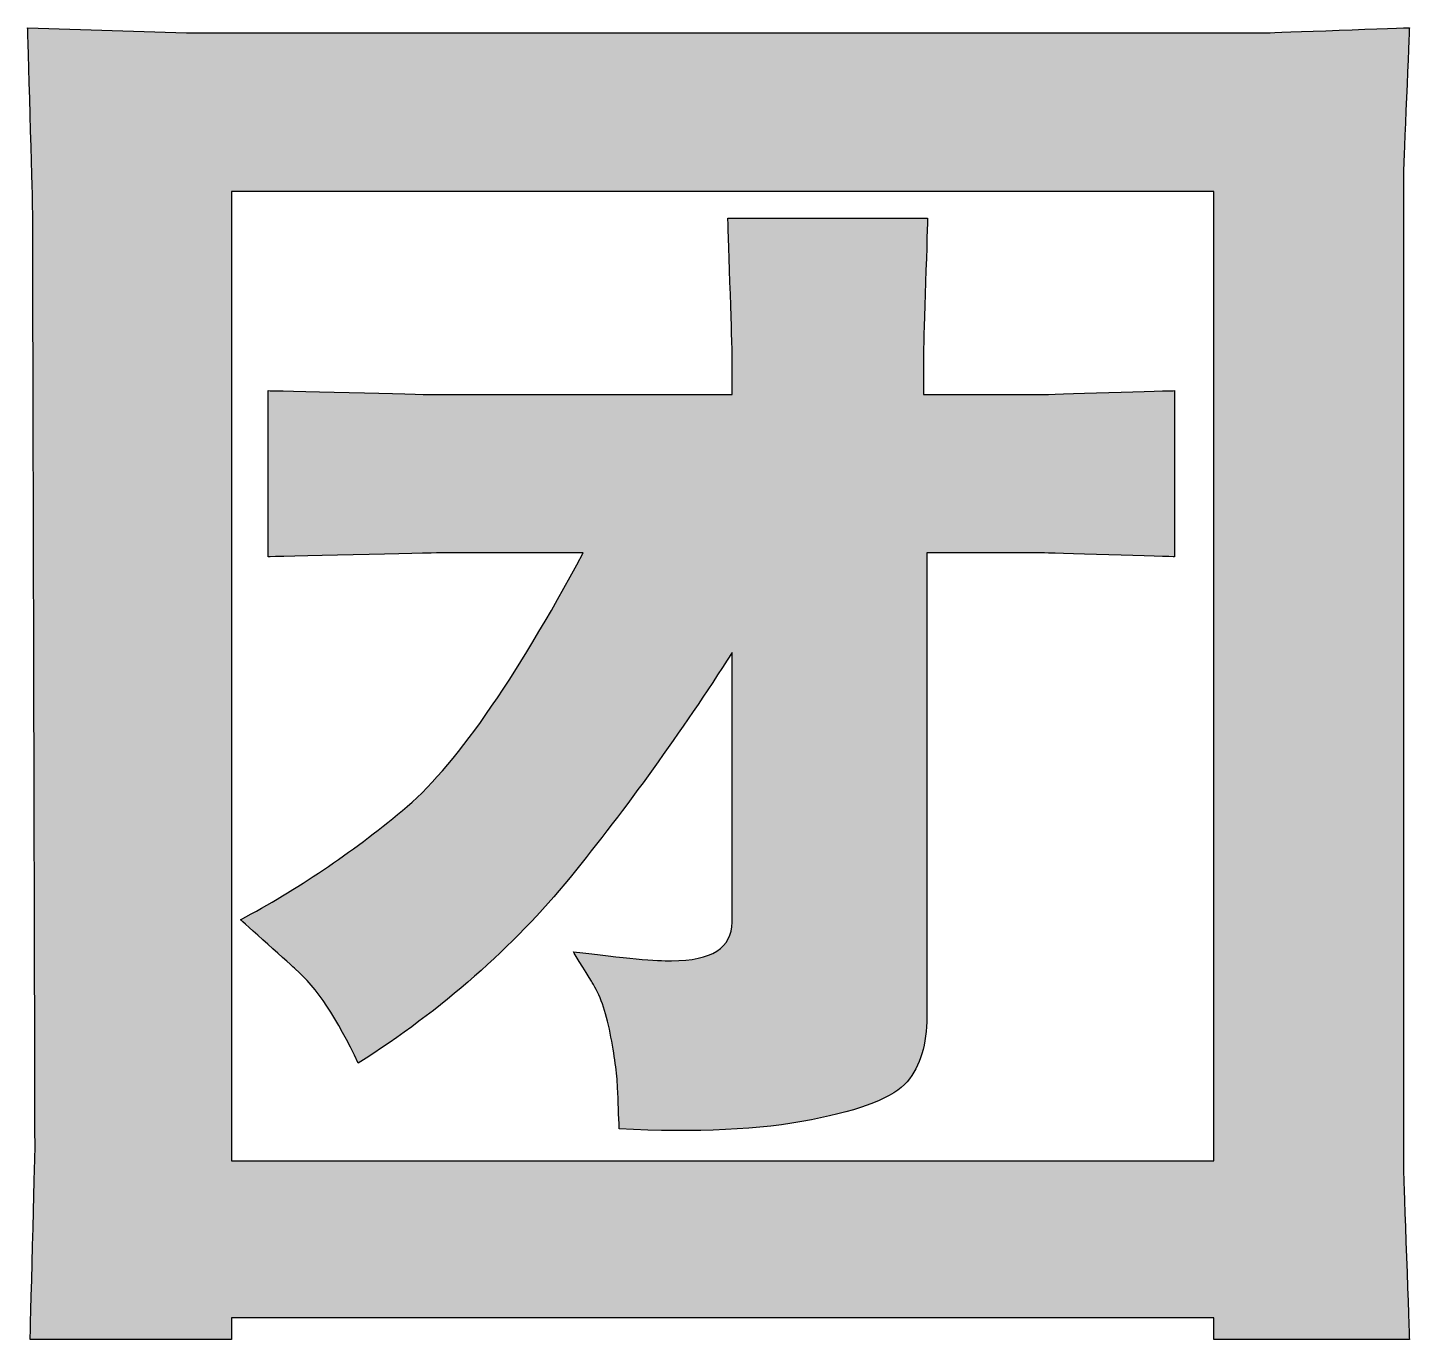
# Model space of a CAD drawing. Header units: millimetres. Extents: x 189 to 1029, y 82 to 676.
# Drawn here: x 942.35 to 948.71, y 107.57 to 113.61 of the extents above; entities that cross this region are included whole.
import ezdxf
from ezdxf.enums import TextEntityAlignment as Align

# ---------------------------------------------------------------- set-up
doc = ezdxf.new("R2010")
doc.units = ezdxf.units.MM
doc.header["$LTSCALE"] = 2
doc.layers.add('1粗实线', color=7, linetype='Continuous', lineweight=35)
doc.layers.add('5标注层', color=3, linetype='Continuous', lineweight=18)
doc.layers.add('6文本', color=2, linetype='Continuous')
doc.layers.add('图框层', color=7, linetype='Continuous')
doc.styles.add('文字', font='isocp.shx', dxfattribs={"bigfont": 'gbcbig.shx'})

# ---------------------------------------------------------------- blocks, each defined once
blk = doc.blocks.new('LOGO')
at = {"layer": '6文本'}
h = blk.add_hatch(color=2, dxfattribs=at)
h.dxf.hatch_style = 1
edge = h.paths.add_edge_path()
edge.add_spline(control_points=[(-38.1582, 10.519), (-38.1582, 10.519), (-38.1527, 8.3333), (-38.1527, 8.3333), (-38.1527, 8.3333)], knot_values=[0.857143, 0.857143, 0.857143, 0.857143, 0.928571, 0.928571, 0.928571, 0.928571, 0.928571], degree=3, periodic=0)
edge.add_spline(control_points=[(-38.1527, 8.3333), (-38.1527, 8.3333), (-38.164, 7.9021), (-38.164, 7.9021), (-38.164, 7.9021)], knot_values=[0.785714, 0.785714, 0.785714, 0.785714, 0.857143, 0.857143, 0.857143, 0.857143, 0.857143], degree=3, periodic=0)
edge.add_spline(control_points=[(-38.164, 7.9021), (-38.164, 7.9021), (-37.7009, 7.9021), (-37.7009, 7.9021), (-37.7009, 7.9021)], knot_values=[0.714286, 0.714286, 0.714286, 0.714286, 0.785714, 0.785714, 0.785714, 0.785714, 0.785714], degree=3, periodic=0)
edge.add_spline(control_points=[(-37.7009, 7.9021), (-37.7009, 7.9021), (-37.7009, 7.9516), (-37.7009, 7.9516), (-37.7009, 7.9516)], knot_values=[0.642857, 0.642857, 0.642857, 0.642857, 0.714286, 0.714286, 0.714286, 0.714286, 0.714286], degree=3, periodic=0)
edge.add_spline(control_points=[(-37.7009, 7.9516), (-37.7009, 7.9516), (-35.4398, 7.9516), (-35.4398, 7.9516), (-35.4398, 7.9516)], knot_values=[0.571429, 0.571429, 0.571429, 0.571429, 0.642857, 0.642857, 0.642857, 0.642857, 0.642857], degree=3, periodic=0)
edge.add_spline(control_points=[(-35.4398, 7.9516), (-35.4398, 7.9516), (-35.4398, 7.9021), (-35.4398, 7.9021), (-35.4398, 7.9021)], knot_values=[0.5, 0.5, 0.5, 0.5, 0.571429, 0.571429, 0.571429, 0.571429, 0.571429], degree=3, periodic=0)
edge.add_spline(control_points=[(-35.4398, 7.9021), (-35.4398, 7.9021), (-34.9899, 7.9021), (-34.9899, 7.9021), (-34.9899, 7.9021)], knot_values=[0.428571, 0.428571, 0.428571, 0.428571, 0.5, 0.5, 0.5, 0.5, 0.5], degree=3, periodic=0)
edge.add_spline(control_points=[(-34.9899, 7.9021), (-34.9899, 7.9021), (-35.0031, 8.2802), (-35.0031, 8.2802), (-35.0031, 8.2802)], knot_values=[0.357143, 0.357143, 0.357143, 0.357143, 0.428571, 0.428571, 0.428571, 0.428571, 0.428571], degree=3, periodic=0)
edge.add_spline(control_points=[(-35.0031, 8.2802), (-35.0031, 8.2802), (-35.0031, 10.5975), (-35.0031, 10.5975), (-35.0031, 10.5975)], knot_values=[0.285714, 0.285714, 0.285714, 0.285714, 0.357143, 0.357143, 0.357143, 0.357143, 0.357143], degree=3, periodic=0)
edge.add_spline(control_points=[(-35.0031, 10.5975), (-35.0031, 10.5975), (-34.9899, 10.9193), (-34.9899, 10.9193)], knot_values=[0.214287, 0.214287, 0.214287, 0.214287, 0.285714, 0.285714, 0.285714, 0.285714], degree=3, periodic=0)
edge.add_spline(control_points=[(-34.9899, 10.9193), (-34.99, 10.9193), (-35.3136, 10.9075), (-35.3136, 10.9075), (-35.3136, 10.9075)], knot_values=[0.142857, 0.142857, 0.142857, 0.142857, 0.214284, 0.214284, 0.214284, 0.214284, 0.214284], degree=3, periodic=0)
edge.add_spline(control_points=[(-35.3136, 10.9075), (-35.3136, 10.9075), (-37.8045, 10.9075), (-37.8045, 10.9075), (-37.8045, 10.9075)], knot_values=[0.071429, 0.071429, 0.071429, 0.071429, 0.142857, 0.142857, 0.142857, 0.142857, 0.142857], degree=3, periodic=0)
edge.add_spline(control_points=[(-37.8045, 10.9075), (-37.8045, 10.9075), (-38.1697, 10.9193), (-38.1697, 10.9193)], knot_values=[0.000001, 0.000001, 0.000001, 0.000001, 0.071429, 0.071429, 0.071429, 0.071429], degree=3, periodic=0)
edge.add_spline(control_points=[(-38.1697, 10.9193), (-38.1697, 10.9193), (-38.1582, 10.519), (-38.1582, 10.519), (-38.1582, 10.519)], knot_values=[0.928571, 0.928571, 0.928571, 0.928571, 0.999999, 0.999999, 0.999999, 0.999999, 0.999999], degree=3, periodic=0)
edge = h.paths.add_edge_path(flags=16)
edge.add_spline(control_points=[(-37.7009, 8.3128), (-37.7009, 8.3128), (-37.7009, 10.5428), (-37.7009, 10.5428), (-37.7009, 10.5428)], knot_values=[0.8, 0.8, 0.8, 0.8, 1, 1, 1, 1, 1], degree=3, periodic=0)
edge.add_spline(control_points=[(-37.7009, 10.5428), (-37.7009, 10.5428), (-35.4398, 10.5428), (-35.4398, 10.5428), (-35.4398, 10.5428)], knot_values=[0.6, 0.6, 0.6, 0.6, 0.8, 0.8, 0.8, 0.8, 0.8], degree=3, periodic=0)
edge.add_spline(control_points=[(-35.4398, 10.5428), (-35.4398, 10.5428), (-35.4398, 8.3128), (-35.4398, 8.3128), (-35.4398, 8.3128)], knot_values=[0.4, 0.4, 0.4, 0.4, 0.6, 0.6, 0.6, 0.6, 0.6], degree=3, periodic=0)
edge.add_spline(control_points=[(-35.4398, 8.3128), (-35.4398, 8.3128), (-37.7009, 8.3128), (-37.7009, 8.3128), (-37.7009, 8.3128)], knot_values=[0.2, 0.2, 0.2, 0.2, 0.4, 0.4, 0.4, 0.4, 0.4], degree=3, periodic=0)
edge = h.paths.add_edge_path(flags=0)
edge.add_spline(control_points=[(-37.616, 10.0844), (-37.616, 10.0844), (-37.616, 10.0844), (-37.2433, 10.0754), (-37.2433, 10.0754)], knot_values=[0.151515, 0.151515, 0.151515, 0.151515, 0.151515, 0.181818, 0.181818, 0.181818, 0.181818], degree=3, periodic=0)
edge.add_spline(control_points=[(-37.2433, 10.0754), (-37.2433, 10.0754), (-37.2433, 10.0754), (-36.5487, 10.0754), (-36.5487, 10.0754)], knot_values=[0.181818, 0.181818, 0.181818, 0.181818, 0.181818, 0.212121, 0.212121, 0.212121, 0.212121], degree=3, periodic=0)
edge.add_spline(control_points=[(-36.5487, 10.0754), (-36.5487, 10.0754), (-36.5487, 10.0754), (-36.5487, 10.1867), (-36.5487, 10.1867)], knot_values=[0.212121, 0.212121, 0.212121, 0.212121, 0.212121, 0.242424, 0.242424, 0.242424, 0.242424], degree=3, periodic=0)
edge.add_spline(control_points=[(-36.5487, 10.1867), (-36.5487, 10.1867), (-36.5487, 10.1867), (-36.5581, 10.4814), (-36.5581, 10.4814)], knot_values=[0.242424, 0.242424, 0.242424, 0.242424, 0.242424, 0.272727, 0.272727, 0.272727, 0.272727], degree=3, periodic=0)
edge.add_spline(control_points=[(-36.5581, 10.4814), (-36.5581, 10.4814), (-36.5581, 10.4814), (-36.0986, 10.4814), (-36.0986, 10.4814)], knot_values=[0.272727, 0.272727, 0.272727, 0.272727, 0.272727, 0.30303, 0.30303, 0.30303, 0.30303], degree=3, periodic=0)
edge.add_spline(control_points=[(-36.0986, 10.4814), (-36.0986, 10.4814), (-36.0986, 10.4814), (-36.1078, 10.1867), (-36.1078, 10.1867)], knot_values=[0.30303, 0.30303, 0.30303, 0.30303, 0.30303, 0.333333, 0.333333, 0.333333, 0.333333], degree=3, periodic=0)
edge.add_spline(control_points=[(-36.1078, 10.1867), (-36.1078, 10.1867), (-36.1078, 10.1867), (-36.1078, 10.0754), (-36.1078, 10.0754)], knot_values=[0.333333, 0.333333, 0.333333, 0.333333, 0.333333, 0.363636, 0.363636, 0.363636, 0.363636], degree=3, periodic=0)
edge.add_spline(control_points=[(-36.1078, 10.0754), (-36.1078, 10.0754), (-36.1078, 10.0754), (-35.8332, 10.0754), (-35.8332, 10.0754)], knot_values=[0.363636, 0.363636, 0.363636, 0.363636, 0.363636, 0.393939, 0.393939, 0.393939, 0.393939], degree=3, periodic=0)
edge.add_spline(control_points=[(-35.8332, 10.0754), (-35.8332, 10.0754), (-35.8332, 10.0754), (-35.5302, 10.0844), (-35.5302, 10.0844)], knot_values=[0.393939, 0.393939, 0.393939, 0.393939, 0.393939, 0.424242, 0.424242, 0.424242, 0.424242], degree=3, periodic=0)
edge.add_spline(control_points=[(-35.5302, 10.0844), (-35.5302, 10.0844), (-35.5302, 10.0844), (-35.5302, 9.7022), (-35.5302, 9.7022)], knot_values=[0.424242, 0.424242, 0.424242, 0.424242, 0.424242, 0.454545, 0.454545, 0.454545, 0.454545], degree=3, periodic=0)
edge.add_spline(control_points=[(-35.5302, 9.7022), (-35.5302, 9.7022), (-35.5302, 9.7022), (-35.8332, 9.7111), (-35.8332, 9.7111)], knot_values=[0.454545, 0.454545, 0.454545, 0.454545, 0.454545, 0.484848, 0.484848, 0.484848, 0.484848], degree=3, periodic=0)
edge.add_spline(control_points=[(-35.8332, 9.7111), (-35.8332, 9.7111), (-35.8332, 9.7111), (-36.1006, 9.7111), (-36.1006, 9.7111)], knot_values=[0.484848, 0.484848, 0.484848, 0.484848, 0.484848, 0.515152, 0.515152, 0.515152, 0.515152], degree=3, periodic=0)
edge.add_spline(control_points=[(-36.1006, 9.7111), (-36.1006, 9.7111), (-36.1006, 9.7111), (-36.1006, 8.6446), (-36.1006, 8.6446)], knot_values=[0.515152, 0.515152, 0.515152, 0.515152, 0.515152, 0.545455, 0.545455, 0.545455, 0.545455], degree=3, periodic=0)
edge.add_spline(control_points=[(-36.1006, 8.6446), (-36.1006, 8.6446), (-36.1006, 8.5806), (-36.1154, 8.5308), (-36.1459, 8.4948)], knot_values=[0.545455, 0.545455, 0.545455, 0.545455, 0.545455, 0.575758, 0.575758, 0.575758, 0.575758], degree=3, periodic=0)
edge.add_spline(control_points=[(-36.1459, 8.4948), (-36.1459, 8.4948), (-36.1759, 8.4592), (-36.2492, 8.4299), (-36.3662, 8.407)], knot_values=[0.575758, 0.575758, 0.575758, 0.575758, 0.575758, 0.606061, 0.606061, 0.606061, 0.606061], degree=3, periodic=0)
edge.add_spline(control_points=[(-36.3662, 8.407), (-36.3662, 8.407), (-36.4825, 8.3842), (-36.6301, 8.3769), (-36.8082, 8.386)], knot_values=[0.606061, 0.606061, 0.606061, 0.606061, 0.606061, 0.636364, 0.636364, 0.636364, 0.636364], degree=3, periodic=0)
edge.add_spline(control_points=[(-36.8082, 8.386), (-36.8082, 8.386), (-36.8097, 8.417), (-36.8108, 8.4487), (-36.812, 8.4812)], knot_values=[0.636364, 0.636364, 0.636364, 0.636364, 0.636364, 0.666667, 0.666667, 0.666667, 0.666667], degree=3, periodic=0)
edge.add_spline(control_points=[(-36.812, 8.4812), (-36.812, 8.4812), (-36.8134, 8.5141), (-36.8192, 8.5552), (-36.8291, 8.6065)], knot_values=[0.666667, 0.666667, 0.666667, 0.666667, 0.666667, 0.69697, 0.69697, 0.69697, 0.69697], degree=3, periodic=0)
edge.add_spline(control_points=[(-36.8291, 8.6065), (-36.8291, 8.6065), (-36.8391, 8.6571), (-36.8528, 8.6959), (-36.8706, 8.7233)], knot_values=[0.69697, 0.69697, 0.69697, 0.69697, 0.69697, 0.727273, 0.727273, 0.727273, 0.727273], degree=3, periodic=0)
edge.add_spline(control_points=[(-36.8706, 8.7233), (-36.8706, 8.7233), (-36.8706, 8.7233), (-36.9139, 8.7938), (-36.9139, 8.7938)], knot_values=[0.727273, 0.727273, 0.727273, 0.727273, 0.727273, 0.757576, 0.757576, 0.757576, 0.757576], degree=3, periodic=0)
edge.add_spline(control_points=[(-36.9139, 8.7938), (-36.9139, 8.7938), (-36.796, 8.7789), (-36.7206, 8.7719), (-36.688, 8.7731)], knot_values=[0.757576, 0.757576, 0.757576, 0.757576, 0.757576, 0.787879, 0.787879, 0.787879, 0.787879], degree=3, periodic=0)
edge.add_spline(control_points=[(-36.688, 8.7731), (-36.688, 8.7731), (-36.595, 8.7731), (-36.5487, 8.8024), (-36.5487, 8.8621)], knot_values=[0.787879, 0.787879, 0.787879, 0.787879, 0.787879, 0.818182, 0.818182, 0.818182, 0.818182], degree=3, periodic=0)
edge.add_spline(control_points=[(-36.5487, 8.8621), (-36.5487, 8.8621), (-36.5487, 8.8621), (-36.5487, 9.4817), (-36.5487, 9.4817)], knot_values=[0.818182, 0.818182, 0.818182, 0.818182, 0.818182, 0.848485, 0.848485, 0.848485, 0.848485], degree=3, periodic=0)
edge.add_spline(control_points=[(-36.5487, 9.4817), (-36.5487, 9.4817), (-36.6665, 9.298), (-36.7907, 9.1257), (-36.9213, 8.9647)], knot_values=[0.848485, 0.848485, 0.848485, 0.848485, 0.848485, 0.878788, 0.878788, 0.878788, 0.878788], degree=3, periodic=0)
edge.add_spline(control_points=[(-36.9213, 8.9647), (-36.9213, 8.9647), (-37.052, 8.8042), (-37.2146, 8.6611), (-37.4089, 8.537)], knot_values=[0.878788, 0.878788, 0.878788, 0.878788, 0.878788, 0.909091, 0.909091, 0.909091, 0.909091], degree=3, periodic=0)
edge.add_spline(control_points=[(-37.4089, 8.537), (-37.4089, 8.537), (-37.4567, 8.6396), (-37.5049, 8.7121), (-37.5539, 8.7543)], knot_values=[0.909091, 0.909091, 0.909091, 0.909091, 0.909091, 0.939394, 0.939394, 0.939394, 0.939394], degree=3, periodic=0)
edge.add_spline(control_points=[(-37.5539, 8.7543), (-37.5539, 8.7543), (-37.5539, 8.7543), (-37.6799, 8.8674), (-37.6799, 8.8674)], knot_values=[0.939394, 0.939394, 0.939394, 0.939394, 0.939394, 0.969697, 0.969697, 0.969697, 0.969697], degree=3, periodic=0)
edge.add_spline(control_points=[(-37.6799, 8.8674), (-37.6799, 8.8674), (-37.5496, 8.9367), (-37.4253, 9.0206), (-37.3072, 9.1182)], knot_values=[0.969697, 0.969697, 0.969697, 0.969697, 0.969697, 1, 1, 1, 1], degree=3, periodic=0)
edge.add_spline(control_points=[(-37.3072, 9.1182), (-37.3072, 9.1182), (-37.1896, 9.2156), (-37.0508, 9.4131), (-36.8912, 9.7111)], knot_values=[0.030303, 0.030303, 0.030303, 0.030303, 0.030303, 0.060606, 0.060606, 0.060606, 0.060606], degree=3, periodic=0)
edge.add_spline(control_points=[(-36.8912, 9.7111), (-36.8912, 9.7111), (-36.8912, 9.7111), (-37.2246, 9.7111), (-37.2246, 9.7111)], knot_values=[0.060606, 0.060606, 0.060606, 0.060606, 0.060606, 0.090909, 0.090909, 0.090909, 0.090909], degree=3, periodic=0)
edge.add_spline(control_points=[(-37.2246, 9.7111), (-37.2246, 9.7111), (-37.2246, 9.7111), (-37.616, 9.7022), (-37.616, 9.7022)], knot_values=[0.090909, 0.090909, 0.090909, 0.090909, 0.090909, 0.121212, 0.121212, 0.121212, 0.121212], degree=3, periodic=0)
edge.add_spline(control_points=[(-37.616, 9.7022), (-37.616, 9.7022), (-37.616, 9.7022), (-37.616, 10.0844), (-37.616, 10.0844)], knot_values=[0.121212, 0.121212, 0.121212, 0.121212, 0.121212, 0.151515, 0.151515, 0.151515, 0.151515], degree=3, periodic=0)
h = blk.add_hatch(color=2, dxfattribs=at)
h.dxf.hatch_style = 1
edge = h.paths.add_edge_path()
edge.add_spline(control_points=[(-36.1078, 10.0754), (-36.1078, 10.0754), (-36.1078, 10.1867), (-36.1078, 10.1867), (-36.1078, 10.1867)], knot_values=[0.333333, 0.333333, 0.333333, 0.333333, 0.363636, 0.363636, 0.363636, 0.363636, 0.363636], degree=3, periodic=0)
edge.add_spline(control_points=[(-36.1078, 10.1867), (-36.1078, 10.1867), (-36.0986, 10.4814), (-36.0986, 10.4814), (-36.0986, 10.4814)], knot_values=[0.30303, 0.30303, 0.30303, 0.30303, 0.333333, 0.333333, 0.333333, 0.333333, 0.333333], degree=3, periodic=0)
edge.add_spline(control_points=[(-36.0986, 10.4814), (-36.0986, 10.4814), (-36.5581, 10.4814), (-36.5581, 10.4814), (-36.5581, 10.4814)], knot_values=[0.272727, 0.272727, 0.272727, 0.272727, 0.30303, 0.30303, 0.30303, 0.30303, 0.30303], degree=3, periodic=0)
edge.add_spline(control_points=[(-36.5581, 10.4814), (-36.5581, 10.4814), (-36.5487, 10.1867), (-36.5487, 10.1867), (-36.5487, 10.1867)], knot_values=[0.242424, 0.242424, 0.242424, 0.242424, 0.272727, 0.272727, 0.272727, 0.272727, 0.272727], degree=3, periodic=0)
edge.add_spline(control_points=[(-36.5487, 10.1867), (-36.5487, 10.1867), (-36.5487, 10.0754), (-36.5487, 10.0754), (-36.5487, 10.0754)], knot_values=[0.212121, 0.212121, 0.212121, 0.212121, 0.242424, 0.242424, 0.242424, 0.242424, 0.242424], degree=3, periodic=0)
edge.add_spline(control_points=[(-36.5487, 10.0754), (-36.5487, 10.0754), (-37.2433, 10.0754), (-37.2433, 10.0754), (-37.2433, 10.0754)], knot_values=[0.181818, 0.181818, 0.181818, 0.181818, 0.212121, 0.212121, 0.212121, 0.212121, 0.212121], degree=3, periodic=0)
edge.add_spline(control_points=[(-37.2433, 10.0754), (-37.2433, 10.0754), (-37.616, 10.0844), (-37.616, 10.0844), (-37.616, 10.0844)], knot_values=[0.151515, 0.151515, 0.151515, 0.151515, 0.181818, 0.181818, 0.181818, 0.181818, 0.181818], degree=3, periodic=0)
edge.add_spline(control_points=[(-37.616, 10.0844), (-37.616, 10.0844), (-37.616, 9.7022), (-37.616, 9.7022), (-37.616, 9.7022)], knot_values=[0.121212, 0.121212, 0.121212, 0.121212, 0.151515, 0.151515, 0.151515, 0.151515, 0.151515], degree=3, periodic=0)
edge.add_spline(control_points=[(-37.616, 9.7022), (-37.616, 9.7022), (-37.2246, 9.7111), (-37.2246, 9.7111), (-37.2246, 9.7111)], knot_values=[0.090909, 0.090909, 0.090909, 0.090909, 0.121212, 0.121212, 0.121212, 0.121212, 0.121212], degree=3, periodic=0)
edge.add_spline(control_points=[(-37.2246, 9.7111), (-37.2246, 9.7111), (-36.8912, 9.7111), (-36.8912, 9.7111), (-36.8912, 9.7111)], knot_values=[0.060606, 0.060606, 0.060606, 0.060606, 0.090909, 0.090909, 0.090909, 0.090909, 0.090909], degree=3, periodic=0)
edge.add_spline(control_points=[(-36.8912, 9.7111), (-37.0508, 9.4131), (-37.1896, 9.2156), (-37.3072, 9.1182), (-37.3072, 9.1182)], knot_values=[0.030303, 0.030303, 0.030303, 0.030303, 0.060606, 0.060606, 0.060606, 0.060606, 0.060606], degree=3, periodic=0)
edge.add_spline(control_points=[(-37.3072, 9.1182), (-37.4253, 9.0206), (-37.5496, 8.9367), (-37.6799, 8.8674), (-37.6799, 8.8674)], knot_values=[0.969697, 0.969697, 0.969697, 0.969697, 1, 1, 1, 1, 1], degree=3, periodic=0)
edge.add_spline(control_points=[(-37.6799, 8.8674), (-37.6799, 8.8674), (-37.5539, 8.7543), (-37.5539, 8.7543), (-37.5539, 8.7543)], knot_values=[0.939394, 0.939394, 0.939394, 0.939394, 0.969697, 0.969697, 0.969697, 0.969697, 0.969697], degree=3, periodic=0)
edge.add_spline(control_points=[(-37.5539, 8.7543), (-37.5049, 8.7121), (-37.4567, 8.6396), (-37.4089, 8.537), (-37.4089, 8.537)], knot_values=[0.909091, 0.909091, 0.909091, 0.909091, 0.939394, 0.939394, 0.939394, 0.939394, 0.939394], degree=3, periodic=0)
edge.add_spline(control_points=[(-37.4089, 8.537), (-37.2146, 8.6611), (-37.052, 8.8042), (-36.9213, 8.9647), (-36.9213, 8.9647)], knot_values=[0.878788, 0.878788, 0.878788, 0.878788, 0.909091, 0.909091, 0.909091, 0.909091, 0.909091], degree=3, periodic=0)
edge.add_spline(control_points=[(-36.9213, 8.9647), (-36.7907, 9.1257), (-36.6665, 9.298), (-36.5487, 9.4817), (-36.5487, 9.4817)], knot_values=[0.848485, 0.848485, 0.848485, 0.848485, 0.878788, 0.878788, 0.878788, 0.878788, 0.878788], degree=3, periodic=0)
edge.add_spline(control_points=[(-36.5487, 9.4817), (-36.5487, 9.4817), (-36.5487, 8.8621), (-36.5487, 8.8621), (-36.5487, 8.8621)], knot_values=[0.818182, 0.818182, 0.818182, 0.818182, 0.848485, 0.848485, 0.848485, 0.848485, 0.848485], degree=3, periodic=0)
edge.add_spline(control_points=[(-36.5487, 8.8621), (-36.5487, 8.8024), (-36.595, 8.7731), (-36.688, 8.7731), (-36.688, 8.7731)], knot_values=[0.787879, 0.787879, 0.787879, 0.787879, 0.818182, 0.818182, 0.818182, 0.818182, 0.818182], degree=3, periodic=0)
edge.add_spline(control_points=[(-36.688, 8.7731), (-36.7206, 8.7719), (-36.796, 8.7789), (-36.9139, 8.7938), (-36.9139, 8.7938)], knot_values=[0.757576, 0.757576, 0.757576, 0.757576, 0.787879, 0.787879, 0.787879, 0.787879, 0.787879], degree=3, periodic=0)
edge.add_spline(control_points=[(-36.9139, 8.7938), (-36.9139, 8.7938), (-36.8706, 8.7233), (-36.8706, 8.7233), (-36.8706, 8.7233)], knot_values=[0.727273, 0.727273, 0.727273, 0.727273, 0.757576, 0.757576, 0.757576, 0.757576, 0.757576], degree=3, periodic=0)
edge.add_spline(control_points=[(-36.8706, 8.7233), (-36.8528, 8.6959), (-36.8391, 8.6571), (-36.8291, 8.6065), (-36.8291, 8.6065)], knot_values=[0.69697, 0.69697, 0.69697, 0.69697, 0.727273, 0.727273, 0.727273, 0.727273, 0.727273], degree=3, periodic=0)
edge.add_spline(control_points=[(-36.8291, 8.6065), (-36.8192, 8.5552), (-36.8134, 8.5141), (-36.812, 8.4812), (-36.812, 8.4812)], knot_values=[0.666667, 0.666667, 0.666667, 0.666667, 0.69697, 0.69697, 0.69697, 0.69697, 0.69697], degree=3, periodic=0)
edge.add_spline(control_points=[(-36.812, 8.4812), (-36.8108, 8.4487), (-36.8097, 8.417), (-36.8082, 8.386), (-36.8082, 8.386)], knot_values=[0.636364, 0.636364, 0.636364, 0.636364, 0.666667, 0.666667, 0.666667, 0.666667, 0.666667], degree=3, periodic=0)
edge.add_spline(control_points=[(-36.8082, 8.386), (-36.6301, 8.3769), (-36.4825, 8.3842), (-36.3662, 8.407), (-36.3662, 8.407)], knot_values=[0.606061, 0.606061, 0.606061, 0.606061, 0.636364, 0.636364, 0.636364, 0.636364, 0.636364], degree=3, periodic=0)
edge.add_spline(control_points=[(-36.3662, 8.407), (-36.2492, 8.4299), (-36.1759, 8.4592), (-36.1459, 8.4948), (-36.1459, 8.4948)], knot_values=[0.575758, 0.575758, 0.575758, 0.575758, 0.606061, 0.606061, 0.606061, 0.606061, 0.606061], degree=3, periodic=0)
edge.add_spline(control_points=[(-36.1459, 8.4948), (-36.1154, 8.5308), (-36.1006, 8.5806), (-36.1006, 8.6446), (-36.1006, 8.6446)], knot_values=[0.545455, 0.545455, 0.545455, 0.545455, 0.575758, 0.575758, 0.575758, 0.575758, 0.575758], degree=3, periodic=0)
edge.add_spline(control_points=[(-36.1006, 8.6446), (-36.1006, 8.6446), (-36.1006, 9.7111), (-36.1006, 9.7111), (-36.1006, 9.7111)], knot_values=[0.515152, 0.515152, 0.515152, 0.515152, 0.545455, 0.545455, 0.545455, 0.545455, 0.545455], degree=3, periodic=0)
edge.add_spline(control_points=[(-36.1006, 9.7111), (-36.1006, 9.7111), (-35.8332, 9.7111), (-35.8332, 9.7111), (-35.8332, 9.7111)], knot_values=[0.484848, 0.484848, 0.484848, 0.484848, 0.515152, 0.515152, 0.515152, 0.515152, 0.515152], degree=3, periodic=0)
edge.add_spline(control_points=[(-35.8332, 9.7111), (-35.8332, 9.7111), (-35.5302, 9.7022), (-35.5302, 9.7022), (-35.5302, 9.7022)], knot_values=[0.454545, 0.454545, 0.454545, 0.454545, 0.484848, 0.484848, 0.484848, 0.484848, 0.484848], degree=3, periodic=0)
edge.add_spline(control_points=[(-35.5302, 9.7022), (-35.5302, 9.7022), (-35.5302, 10.0844), (-35.5302, 10.0844), (-35.5302, 10.0844)], knot_values=[0.424242, 0.424242, 0.424242, 0.424242, 0.454545, 0.454545, 0.454545, 0.454545, 0.454545], degree=3, periodic=0)
edge.add_spline(control_points=[(-35.5302, 10.0844), (-35.5302, 10.0844), (-35.8332, 10.0754), (-35.8332, 10.0754), (-35.8332, 10.0754)], knot_values=[0.393939, 0.393939, 0.393939, 0.393939, 0.424242, 0.424242, 0.424242, 0.424242, 0.424242], degree=3, periodic=0)
edge.add_spline(control_points=[(-35.8332, 10.0754), (-35.8332, 10.0754), (-36.1078, 10.0754), (-36.1078, 10.0754), (-36.1078, 10.0754)], knot_values=[0.363636, 0.363636, 0.363636, 0.363636, 0.393939, 0.393939, 0.393939, 0.393939, 0.393939], degree=3, periodic=0)
at = {"layer": '6文本', "color": 250}
blk.add_open_spline([(-38.1697, 10.9193), (-38.1697, 10.9193), (-37.8045, 10.9075), (-37.8045, 10.9075)], degree=3, dxfattribs=at)
for points, knots in [([(-38.1582, 10.519), (-38.1582, 10.519), (-38.1582, 10.519), (-38.1697, 10.9193), (-38.1697, 10.9193)], [0.92857143, 0.92857143, 0.92857143, 0.92857143, 0.92857144, 1, 1, 1, 1]), ([(-37.8045, 10.9075), (-37.8045, 10.9075), (-37.8045, 10.9075), (-35.3136, 10.9075), (-35.3136, 10.9075)], [0.07142857, 0.07142857, 0.07142857, 0.07142857, 0.07142858, 0.14285714, 0.14285714, 0.14285714, 0.14285714]), ([(-35.3136, 10.9075), (-35.3136, 10.9075), (-35.3136, 10.9075), (-34.9899, 10.9193), (-34.9899, 10.9193)], [0.14285714, 0.14285714, 0.14285714, 0.14285714, 0.14285715, 0.21428571, 0.21428571, 0.21428571, 0.21428571]), ([(-34.9899, 10.9193), (-34.9899, 10.9193), (-34.9899, 10.9193), (-35.0031, 10.5975), (-35.0031, 10.5975)], [0.21428571, 0.21428571, 0.21428571, 0.21428571, 0.21428572, 0.28571429, 0.28571429, 0.28571429, 0.28571429]), ([(-35.0031, 10.5975), (-35.0031, 10.5975), (-35.0031, 10.5975), (-35.0031, 8.2802), (-35.0031, 8.2802)], [0.28571429, 0.28571429, 0.28571429, 0.28571429, 0.2857143, 0.35714286, 0.35714286, 0.35714286, 0.35714286]), ([(-35.4398, 10.5428), (-35.4398, 10.5428), (-35.4398, 10.5428), (-37.7009, 10.5428), (-37.7009, 10.5428)], [0.6, 0.6, 0.6, 0.6, 0.6, 0.8, 0.8, 0.8, 0.8]), ([(-37.7009, 10.5428), (-37.7009, 10.5428), (-37.7009, 10.5428), (-37.7009, 8.3128), (-37.7009, 8.3128)], [0.8, 0.8, 0.8, 0.8, 0.8, 1, 1, 1, 1]), ([(-35.4398, 8.3128), (-35.4398, 8.3128), (-35.4398, 8.3128), (-35.4398, 10.5428), (-35.4398, 10.5428)], [0.4, 0.4, 0.4, 0.4, 0.4, 0.6, 0.6, 0.6, 0.6]), ([(-38.1527, 8.3333), (-38.1527, 8.3333), (-38.1527, 8.3333), (-38.1582, 10.519), (-38.1582, 10.519)], [0.85714286, 0.85714286, 0.85714286, 0.85714286, 0.85714287, 0.92857143, 0.92857143, 0.92857143, 0.92857143]), ([(-36.5487, 10.1867), (-36.5487, 10.1867), (-36.5487, 10.1867), (-36.5581, 10.4814), (-36.5581, 10.4814)], [0.24242424, 0.24242424, 0.24242424, 0.24242424, 0.24242425, 0.27272727, 0.27272727, 0.27272727, 0.27272727]), ([(-36.5581, 10.4814), (-36.5581, 10.4814), (-36.5581, 10.4814), (-36.0986, 10.4814), (-36.0986, 10.4814)], [0.27272727, 0.27272727, 0.27272727, 0.27272727, 0.27272728, 0.3030303, 0.3030303, 0.3030303, 0.3030303]), ([(-36.0986, 10.4814), (-36.0986, 10.4814), (-36.0986, 10.4814), (-36.1078, 10.1867), (-36.1078, 10.1867)], [0.3030303, 0.3030303, 0.3030303, 0.3030303, 0.30303031, 0.33333333, 0.33333333, 0.33333333, 0.33333333]), ([(-36.5487, 10.0754), (-36.5487, 10.0754), (-36.5487, 10.0754), (-36.5487, 10.1867), (-36.5487, 10.1867)], [0.21212121, 0.21212121, 0.21212121, 0.21212121, 0.21212122, 0.24242424, 0.24242424, 0.24242424, 0.24242424]), ([(-36.1078, 10.1867), (-36.1078, 10.1867), (-36.1078, 10.1867), (-36.1078, 10.0754), (-36.1078, 10.0754)], [0.33333333, 0.33333333, 0.33333333, 0.33333333, 0.33333334, 0.36363636, 0.36363636, 0.36363636, 0.36363636]), ([(-37.616, 9.7022), (-37.616, 9.7022), (-37.616, 9.7022), (-37.616, 10.0844), (-37.616, 10.0844)], [0.12121212, 0.12121212, 0.12121212, 0.12121212, 0.12121213, 0.15151515, 0.15151515, 0.15151515, 0.15151515]), ([(-37.616, 10.0844), (-37.616, 10.0844), (-37.616, 10.0844), (-37.2433, 10.0754), (-37.2433, 10.0754)], [0.15151515, 0.15151515, 0.15151515, 0.15151515, 0.15151516, 0.18181818, 0.18181818, 0.18181818, 0.18181818]), ([(-35.8332, 10.0754), (-35.8332, 10.0754), (-35.8332, 10.0754), (-35.5302, 10.0844), (-35.5302, 10.0844)], [0.39393939, 0.39393939, 0.39393939, 0.39393939, 0.3939394, 0.42424242, 0.42424242, 0.42424242, 0.42424242]), ([(-35.5302, 10.0844), (-35.5302, 10.0844), (-35.5302, 10.0844), (-35.5302, 9.7022), (-35.5302, 9.7022)], [0.42424242, 0.42424242, 0.42424242, 0.42424242, 0.42424243, 0.45454545, 0.45454545, 0.45454545, 0.45454545]), ([(-37.2433, 10.0754), (-37.2433, 10.0754), (-37.2433, 10.0754), (-36.5487, 10.0754), (-36.5487, 10.0754)], [0.18181818, 0.18181818, 0.18181818, 0.18181818, 0.18181819, 0.21212121, 0.21212121, 0.21212121, 0.21212121]), ([(-36.1078, 10.0754), (-36.1078, 10.0754), (-36.1078, 10.0754), (-35.8332, 10.0754), (-35.8332, 10.0754)], [0.36363636, 0.36363636, 0.36363636, 0.36363636, 0.36363637, 0.39393939, 0.39393939, 0.39393939, 0.39393939]), ([(-37.2246, 9.7111), (-37.2246, 9.7111), (-37.2246, 9.7111), (-37.616, 9.7022), (-37.616, 9.7022)], [0.09090909, 0.09090909, 0.09090909, 0.09090909, 0.0909091, 0.12121212, 0.12121212, 0.12121212, 0.12121212]), ([(-37.3072, 9.1182), (-37.3072, 9.1182), (-37.1896, 9.2156), (-37.0508, 9.4131), (-36.8912, 9.7111)], [0.03030303, 0.03030303, 0.03030303, 0.03030303, 0.03030304, 0.06060606, 0.06060606, 0.06060606, 0.06060606]), ([(-36.8912, 9.7111), (-36.8912, 9.7111), (-36.8912, 9.7111), (-37.2246, 9.7111), (-37.2246, 9.7111)], [0.06060606, 0.06060606, 0.06060606, 0.06060606, 0.06060607, 0.09090909, 0.09090909, 0.09090909, 0.09090909]), ([(-35.8332, 9.7111), (-35.8332, 9.7111), (-35.8332, 9.7111), (-36.1006, 9.7111), (-36.1006, 9.7111)], [0.48484848, 0.48484848, 0.48484848, 0.48484848, 0.48484849, 0.51515152, 0.51515152, 0.51515152, 0.51515152]), ([(-36.1006, 9.7111), (-36.1006, 9.7111), (-36.1006, 9.7111), (-36.1006, 8.6446), (-36.1006, 8.6446)], [0.51515152, 0.51515152, 0.51515152, 0.51515152, 0.51515153, 0.54545455, 0.54545455, 0.54545455, 0.54545455]), ([(-35.5302, 9.7022), (-35.5302, 9.7022), (-35.5302, 9.7022), (-35.8332, 9.7111), (-35.8332, 9.7111)], [0.45454545, 0.45454545, 0.45454545, 0.45454545, 0.45454546, 0.48484848, 0.48484848, 0.48484848, 0.48484848]), ([(-36.5487, 9.4817), (-36.5487, 9.4817), (-36.6665, 9.298), (-36.7907, 9.1257), (-36.9213, 8.9647)], [0.84848485, 0.84848485, 0.84848485, 0.84848485, 0.84848486, 0.87878788, 0.87878788, 0.87878788, 0.87878788]), ([(-36.5487, 8.8621), (-36.5487, 8.8621), (-36.5487, 8.8621), (-36.5487, 9.4817), (-36.5487, 9.4817)], [0.81818182, 0.81818182, 0.81818182, 0.81818182, 0.81818183, 0.84848485, 0.84848485, 0.84848485, 0.84848485]), ([(-37.6799, 8.8674), (-37.6799, 8.8674), (-37.5496, 8.9367), (-37.4253, 9.0206), (-37.3072, 9.1182)], [0.96969697, 0.96969697, 0.96969697, 0.96969697, 0.96969698, 1, 1, 1, 1]), ([(-36.9213, 8.9647), (-36.9213, 8.9647), (-37.052, 8.8042), (-37.2146, 8.6611), (-37.4089, 8.537)], [0.87878788, 0.87878788, 0.87878788, 0.87878788, 0.87878789, 0.90909091, 0.90909091, 0.90909091, 0.90909091]), ([(-37.5539, 8.7543), (-37.5539, 8.7543), (-37.5539, 8.7543), (-37.6799, 8.8674), (-37.6799, 8.8674)], [0.93939394, 0.93939394, 0.93939394, 0.93939394, 0.93939395, 0.96969697, 0.96969697, 0.96969697, 0.96969697]), ([(-36.688, 8.7731), (-36.688, 8.7731), (-36.595, 8.7731), (-36.5487, 8.8024), (-36.5487, 8.8621)], [0.78787879, 0.78787879, 0.78787879, 0.78787879, 0.7878788, 0.81818182, 0.81818182, 0.81818182, 0.81818182]), ([(-36.8706, 8.7233), (-36.8706, 8.7233), (-36.8706, 8.7233), (-36.9139, 8.7938), (-36.9139, 8.7938)], [0.72727273, 0.72727273, 0.72727273, 0.72727273, 0.72727274, 0.75757576, 0.75757576, 0.75757576, 0.75757576]), ([(-36.9139, 8.7938), (-36.9139, 8.7938), (-36.796, 8.7789), (-36.7206, 8.7719), (-36.688, 8.7731)], [0.75757576, 0.75757576, 0.75757576, 0.75757576, 0.75757577, 0.78787879, 0.78787879, 0.78787879, 0.78787879]), ([(-37.4089, 8.537), (-37.4089, 8.537), (-37.4567, 8.6396), (-37.5049, 8.7121), (-37.5539, 8.7543)], [0.90909091, 0.90909091, 0.90909091, 0.90909091, 0.90909092, 0.93939394, 0.93939394, 0.93939394, 0.93939394]), ([(-36.8291, 8.6065), (-36.8291, 8.6065), (-36.8391, 8.6571), (-36.8528, 8.6959), (-36.8706, 8.7233)], [0.6969697, 0.6969697, 0.6969697, 0.6969697, 0.69696971, 0.72727273, 0.72727273, 0.72727273, 0.72727273]), ([(-36.1006, 8.6446), (-36.1006, 8.6446), (-36.1006, 8.5806), (-36.1154, 8.5308), (-36.1459, 8.4948)], [0.54545455, 0.54545455, 0.54545455, 0.54545455, 0.54545456, 0.57575758, 0.57575758, 0.57575758, 0.57575758]), ([(-36.812, 8.4812), (-36.812, 8.4812), (-36.8134, 8.5141), (-36.8192, 8.5552), (-36.8291, 8.6065)], [0.66666667, 0.66666667, 0.66666667, 0.66666667, 0.66666668, 0.6969697, 0.6969697, 0.6969697, 0.6969697]), ([(-36.1459, 8.4948), (-36.1459, 8.4948), (-36.1759, 8.4592), (-36.2492, 8.4299), (-36.3662, 8.407)], [0.57575758, 0.57575758, 0.57575758, 0.57575758, 0.57575759, 0.60606061, 0.60606061, 0.60606061, 0.60606061]), ([(-36.8082, 8.386), (-36.8082, 8.386), (-36.8097, 8.417), (-36.8108, 8.4487), (-36.812, 8.4812)], [0.63636364, 0.63636364, 0.63636364, 0.63636364, 0.63636365, 0.66666667, 0.66666667, 0.66666667, 0.66666667]), ([(-36.3662, 8.407), (-36.3662, 8.407), (-36.4825, 8.3842), (-36.6301, 8.3769), (-36.8082, 8.386)], [0.60606061, 0.60606061, 0.60606061, 0.60606061, 0.60606062, 0.63636364, 0.63636364, 0.63636364, 0.63636364]), ([(-38.164, 7.9021), (-38.164, 7.9021), (-38.164, 7.9021), (-38.1527, 8.3333), (-38.1527, 8.3333)], [0.78571429, 0.78571429, 0.78571429, 0.78571429, 0.7857143, 0.85714286, 0.85714286, 0.85714286, 0.85714286]), ([(-37.7009, 8.3128), (-37.7009, 8.3128), (-37.7009, 8.3128), (-35.4398, 8.3128), (-35.4398, 8.3128)], [0.2, 0.2, 0.2, 0.2, 0.2, 0.4, 0.4, 0.4, 0.4]), ([(-35.0031, 8.2802), (-35.0031, 8.2802), (-35.0031, 8.2802), (-34.9899, 7.9021), (-34.9899, 7.9021)], [0.35714286, 0.35714286, 0.35714286, 0.35714286, 0.35714287, 0.42857143, 0.42857143, 0.42857143, 0.42857143]), ([(-35.4398, 7.9516), (-35.4398, 7.9516), (-35.4398, 7.9516), (-37.7009, 7.9516), (-37.7009, 7.9516)], [0.57142857, 0.57142857, 0.57142857, 0.57142857, 0.57142858, 0.64285714, 0.64285714, 0.64285714, 0.64285714]), ([(-37.7009, 7.9516), (-37.7009, 7.9516), (-37.7009, 7.9516), (-37.7009, 7.9021), (-37.7009, 7.9021)], [0.64285714, 0.64285714, 0.64285714, 0.64285714, 0.64285715, 0.71428571, 0.71428571, 0.71428571, 0.71428571]), ([(-35.4398, 7.9021), (-35.4398, 7.9021), (-35.4398, 7.9021), (-35.4398, 7.9516), (-35.4398, 7.9516)], [0.5, 0.5, 0.5, 0.5, 0.50000001, 0.57142857, 0.57142857, 0.57142857, 0.57142857]), ([(-37.7009, 7.9021), (-37.7009, 7.9021), (-37.7009, 7.9021), (-38.164, 7.9021), (-38.164, 7.9021)], [0.71428571, 0.71428571, 0.71428571, 0.71428571, 0.71428572, 0.78571429, 0.78571429, 0.78571429, 0.78571429]), ([(-34.9899, 7.9021), (-34.9899, 7.9021), (-34.9899, 7.9021), (-35.4398, 7.9021), (-35.4398, 7.9021)], [0.42857143, 0.42857143, 0.42857143, 0.42857143, 0.42857144, 0.5, 0.5, 0.5, 0.5])]:
    blk.add_open_spline(points, degree=3, knots=knots, dxfattribs=at)
blk = doc.blocks.new('ZwmFrameMain_上海电机厂有限公司')
at = {"layer": '1粗实线'}
blk.add_blockref('LOGO', (0, 0), dxfattribs=at)
at = {"layer": '5标注层', "style": '文字'}
for tag, height, width, p, p2 in [('标记', 2.5, 2.4576, (-180, 49.6751), (-172, 49.6751)), ('处数', 2.5, 2.470054, (-171.9762, 49.6751), (-164, 49.6751)), ('更改文件号', 2.5, 1.899602, (-163.8741, 49.6751), (-148.3409, 49.6751)), ('修改签名', 2.5, 2.402886, (-147.9073, 49.6751), (-132.4513, 49.6751)), ('修改日期', 2.5, 2.4576, (-132, 49.6751), (-116, 49.6751)), ('零组件图号', 5, 2.568153, (-42, 41.644), (0, 41.644)), ('零组件名称', 5, 2.551899, (-100, 41.2156), (-58, 41.2156)), ('设计姓名', 2.5, 1.81399, (-146.6893, 37.4905), (-135.0212, 37.4905)), ('设计工号', 2.5, 1.553239, (-161.2503, 37.4905), (-151.138, 37.4905)), ('设计日期', 2.5, 1.957612, (-131.0564, 37.4905), (-118.3115, 37.4905)), ('材料代码', 3.5, 4.55336, (-100, 31.717), (-58, 31.717)), ('版本', 3.5, 1.25, (-11.4307, 31.3265), (-6.837, 31.3265)), ('校对工号', 2.5, 1.553239, (-161.2503, 31.4905), (-151.138, 31.4905)), ('校对姓名', 2.5, 1.81399, (-146.6893, 31.4905), (-135.0212, 31.4905)), ('校对日期', 2.5, 1.957612, (-131.0564, 31.4905), (-118.3115, 31.4905)), ('材料名称', 3.5, 4.60332, (-100.293, 24.472), (-58, 24.472)), ('审查工号', 2.5, 1.553239, (-161.2503, 25.4905), (-151.138, 25.4905)), ('审查姓名', 2.5, 1.81399, (-146.6893, 25.4905), (-135.0212, 25.4905)), ('审查日期', 2.5, 1.957612, (-131.0564, 25.4905), (-118.3115, 25.4905)), ('标准检查工号', 2.5, 1.027275, (-161.2503, 19.4905), (-151.138, 19.4905)), ('标准检查姓名', 2.5, 1.194815, (-146.6893, 19.4905), (-135.0212, 19.4905)), ('标准检查日期', 2.5, 1.294717, (-131.0564, 19.4905), (-118.3115, 19.4905)), ('比例', 3.5, 3.121951, (-72, 13.1788), (-58, 13.1788)), ('会签工号', 2.5, 1.553239, (-161.2503, 13.4905), (-151.138, 13.4905)), ('会签姓名', 2.5, 1.81399, (-146.6893, 13.4905), (-135.0212, 13.4905)), ('会签日期', 2.5, 1.957612, (-131.0564, 13.4905), (-118.3115, 13.4905)), ('第几张', 2.5, 5.565476, (-67.3544, 8.9473), (-62.4846, 8.9473)), ('共几张', 2.5, 5.565476, (-81.3232, 8.9397), (-76.4535, 8.9397)), ('审定工号', 2.5, 1.553239, (-161.2503, 7.4905), (-151.138, 7.4905)), ('审定姓名', 2.5, 1.81399, (-146.6893, 7.4905), (-135.0212, 7.4905)), ('审定日期', 2.5, 1.957612, (-131.0564, 7.4905), (-118.3115, 7.4905))]:
    blk.add_attdef(tag, text='', height=height, dxfattribs=dict(at, width=width)).set_placement(p, p2, align=Align.FIT)
for tag, height, p, p2 in [('特征码', 3.5, (-37.4307, 28.3265), (-30.5401, 28.3265)), ('重量', 3.5, (-11.4307, 25.3265), (-6.9099, 25.3265)), ('图幅', 3.5, (-95.5808, 7.5291), (-91.1329, 7.5291)), ('备注', 2.5, (-88.7572, 1.8285), (-85.502, 1.8285))]:
    blk.add_attdef(tag, text='', height=height, dxfattribs=at).set_placement(p, p2, align=Align.FIT)

msp = doc.modelspace()

# ---------------------------------------------------------------- block references
at = {"layer": '图框层', "xscale": 2, "yscale": 2, "zscale": 2}
msp.add_blockref('ZwmFrameMain_上海电机厂有限公司', (1018.6943, 91.7689), dxfattribs=at)

doc.saveas('drawing.dxf')
